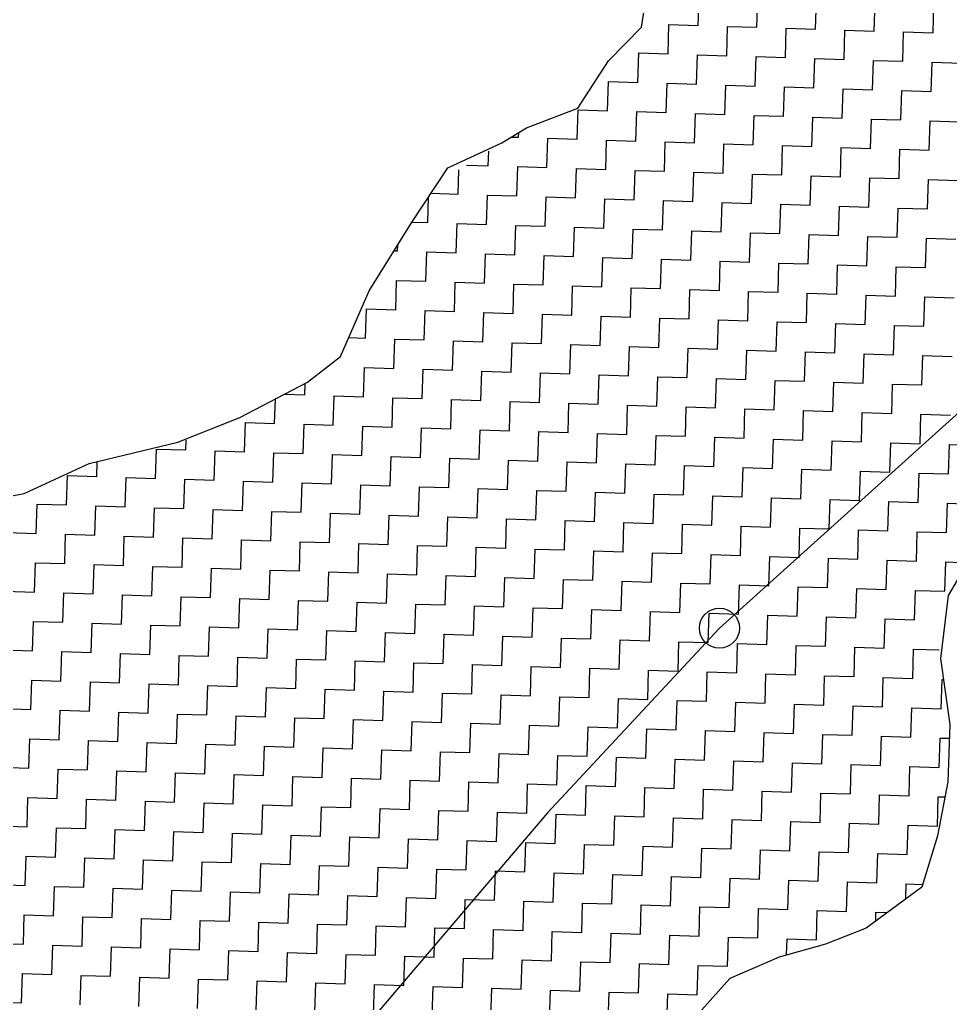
# Model space of a CAD drawing. Header units: metres. Extents: x 289133 to 292218, y 2093453 to 2100632.
# Drawn here: x 290006.2 to 290216.1, y 2094027.2 to 2094249 of the extents above; entities that cross this region are included whole.
import ezdxf

# ---------------------------------------------------------------- set-up
doc = ezdxf.new("R2010")
doc.units = ezdxf.units.M
doc.header["$MEASUREMENT"] = 0
doc.layers.add('POLY_HATCH', color=12, linetype='Continuous')
doc.layers.add('POLY_PARCEL', color=6, linetype='Continuous')

msp = doc.modelspace()

# ---------------------------------------------------------------- linework, layer by layer
msp.add_circle((290163.99, 2094111.82), 4.51)
at = {"layer": 'POLY_HATCH'}
for p, q in [((290146.44, 2094247.27), (290147.97, 2094257.45)), ((290138.99, 2094239.69), (290146.44, 2094247.27)), ((290132.04, 2094229.08), (290138.99, 2094239.69)), ((290120.47, 2094224.64), (290132.04, 2094229.08)), ((290114.94, 2094221.2), (290120.47, 2094224.64)), ((290102.74, 2094215.57), (290114.94, 2094221.2)), ((290094.53, 2094203.2), (290102.74, 2094215.57)), ((290085.02, 2094187.87), (290094.53, 2094203.2)), ((290078.54, 2094173.04), (290085.02, 2094187.87)), ((290071.14, 2094167.26), (290078.54, 2094173.04)), ((290055.85, 2094159.32), (290071.14, 2094167.26)), ((290041.84, 2094153.75), (290055.85, 2094159.32)), ((290021.84, 2094148.96), (290041.84, 2094153.75)), ((290007.19, 2094142.21), (290021.84, 2094148.96)), ((289988.43, 2094138.59), (290007.19, 2094142.21)), ((290219.65, 2094126.13), (290215.56, 2094119.15)), ((290215.56, 2094119.15), (290213.82, 2094105)), ((290213.82, 2094105), (290215.93, 2094090.08)), ((290215.93, 2094090.08), (290215.53, 2094077.17)), ((290215.53, 2094077.17), (290213.2, 2094064.98)), ((290213.2, 2094064.98), (290209.61, 2094053.47)), ((290209.61, 2094053.47), (290197.05, 2094044.18)), ((290197.05, 2094044.18), (290187.89, 2094040.59)), ((290187.89, 2094040.59), (290177.46, 2094037.69)), ((290177.46, 2094037.69), (290166.33, 2094032.87)), ((290166.33, 2094032.87), (290155.62, 2094020.94))]:
    msp.add_line(p, q, dxfattribs=at)
at = {"layer": 'POLY_HATCH', "linetype": 'Continuous'}
for p, q in [((290159.23, 2094247.69), (290159.44, 2094254.3)), ((290172.46, 2094247.27), (290172.67, 2094253.89)), ((290185.69, 2094246.86), (290185.9, 2094253.47)), ((290198.92, 2094246.44), (290199.13, 2094253.05)), ((290212.15, 2094246.02), (290212.36, 2094252.64)), ((290152.4, 2094241.28), (290152.61, 2094247.9)), ((290152.61, 2094247.9), (290159.23, 2094247.69)), ((290165.63, 2094240.86), (290165.84, 2094247.48)), ((290165.84, 2094247.48), (290172.46, 2094247.27)), ((290178.86, 2094240.45), (290179.07, 2094247.06)), ((290179.07, 2094247.06), (290185.69, 2094246.86)), ((290192.1, 2094240.03), (290192.3, 2094246.65)), ((290192.3, 2094246.65), (290198.92, 2094246.44)), ((290205.33, 2094239.62), (290205.53, 2094246.23)), ((290205.53, 2094246.23), (290212.15, 2094246.02)), ((290145.58, 2094234.87), (290145.79, 2094241.49)), ((290145.79, 2094241.49), (290152.4, 2094241.28)), ((290158.81, 2094234.46), (290159.02, 2094241.07)), ((290159.02, 2094241.07), (290165.63, 2094240.86)), ((290172.04, 2094234.04), (290172.25, 2094240.66)), ((290172.25, 2094240.66), (290178.86, 2094240.45)), ((290185.27, 2094233.63), (290185.48, 2094240.24)), ((290185.48, 2094240.24), (290192.1, 2094240.03)), ((290198.5, 2094233.21), (290198.71, 2094239.82)), ((290198.71, 2094239.82), (290205.33, 2094239.62)), ((290211.73, 2094232.79), (290211.94, 2094239.41)), ((290211.94, 2094239.41), (290218.56, 2094239.2)), ((290138.76, 2094228.47), (290138.97, 2094235.08)), ((290138.97, 2094235.08), (290145.58, 2094234.87)), ((290151.99, 2094228.05), (290152.2, 2094234.67)), ((290152.2, 2094234.67), (290158.81, 2094234.46)), ((290165.22, 2094227.63), (290165.43, 2094234.25)), ((290165.43, 2094234.25), (290172.04, 2094234.04)), ((290178.45, 2094227.22), (290178.66, 2094233.83)), ((290178.66, 2094233.83), (290185.27, 2094233.63)), ((290191.68, 2094226.8), (290191.89, 2094233.42)), ((290191.89, 2094233.42), (290198.5, 2094233.21)), ((290204.91, 2094226.39), (290205.12, 2094233)), ((290205.12, 2094233), (290211.73, 2094232.79)), ((290131.93, 2094222.06), (290132.14, 2094228.68)), ((290132.14, 2094228.68), (290138.76, 2094228.47)), ((290145.16, 2094221.64), (290145.37, 2094228.26)), ((290145.37, 2094228.26), (290151.99, 2094228.05)), ((290158.39, 2094221.23), (290158.6, 2094227.84)), ((290158.6, 2094227.84), (290165.22, 2094227.63)), ((290171.63, 2094220.81), (290171.83, 2094227.43)), ((290171.83, 2094227.43), (290178.45, 2094227.22)), ((290184.86, 2094220.4), (290185.06, 2094227.01)), ((290185.06, 2094227.01), (290191.68, 2094226.8)), ((290198.09, 2094219.98), (290198.29, 2094226.59)), ((290198.29, 2094226.59), (290204.91, 2094226.39)), ((290211.32, 2094219.56), (290211.52, 2094226.18)), ((290211.52, 2094226.18), (290218.14, 2094225.97)), ((290118.7, 2094222.48), (290118.74, 2094223.56)), ((290117.07, 2094222.53), (290118.7, 2094222.48)), ((290125.11, 2094215.65), (290125.32, 2094222.27)), ((290125.32, 2094222.27), (290131.93, 2094222.06)), ((290138.34, 2094215.24), (290138.55, 2094221.85)), ((290138.55, 2094221.85), (290145.16, 2094221.64)), ((290151.57, 2094214.82), (290151.78, 2094221.44)), ((290151.78, 2094221.44), (290158.39, 2094221.23)), ((290164.8, 2094214.4), (290165.01, 2094221.02)), ((290165.01, 2094221.02), (290171.63, 2094220.81)), ((290178.03, 2094213.99), (290178.24, 2094220.6)), ((290178.24, 2094220.6), (290184.86, 2094220.4)), ((290111.88, 2094216.07), (290111.98, 2094219.36)), ((290191.26, 2094213.57), (290191.47, 2094220.19)), ((290191.47, 2094220.19), (290198.09, 2094219.98)), ((290204.49, 2094213.16), (290204.7, 2094219.77)), ((290204.7, 2094219.77), (290211.32, 2094219.56)), ((290106.94, 2094216.22), (290111.88, 2094216.07)), ((290105.06, 2094209.66), (290105.23, 2094215.16)), ((290118.29, 2094209.25), (290118.5, 2094215.86)), ((290118.5, 2094215.86), (290125.11, 2094215.65)), ((290131.52, 2094208.83), (290131.73, 2094215.45)), ((290131.73, 2094215.45), (290138.34, 2094215.24)), ((290144.75, 2094208.41), (290144.96, 2094215.03)), ((290144.96, 2094215.03), (290151.57, 2094214.82)), ((290157.98, 2094208), (290158.19, 2094214.61)), ((290158.19, 2094214.61), (290164.8, 2094214.4)), ((290171.21, 2094207.58), (290171.42, 2094214.2)), ((290171.42, 2094214.2), (290178.03, 2094213.99)), ((290184.44, 2094207.16), (290184.65, 2094213.78)), ((290184.65, 2094213.78), (290191.26, 2094213.57)), ((290197.67, 2094206.75), (290197.88, 2094213.36)), ((290197.88, 2094213.36), (290204.49, 2094213.16)), ((290210.9, 2094206.33), (290211.11, 2094212.95)), ((290211.11, 2094212.95), (290217.72, 2094212.74)), ((290098.94, 2094209.85), (290105.06, 2094209.66)), ((290111.46, 2094202.84), (290111.67, 2094209.45)), ((290111.67, 2094209.45), (290118.29, 2094209.25)), ((290098.23, 2094203.26), (290098.42, 2094209.06)), ((290124.69, 2094202.42), (290124.9, 2094209.04)), ((290124.9, 2094209.04), (290131.52, 2094208.83)), ((290137.93, 2094202.01), (290138.13, 2094208.62)), ((290138.13, 2094208.62), (290144.75, 2094208.41)), ((290151.16, 2094201.59), (290151.36, 2094208.21)), ((290151.36, 2094208.21), (290157.98, 2094208)), ((290164.39, 2094201.17), (290164.59, 2094207.79)), ((290164.59, 2094207.79), (290171.21, 2094207.58)), ((290177.62, 2094200.76), (290177.82, 2094207.37)), ((290177.82, 2094207.37), (290184.44, 2094207.16)), ((290190.85, 2094200.34), (290191.05, 2094206.96)), ((290191.05, 2094206.96), (290197.67, 2094206.75)), ((290204.08, 2094199.93), (290204.28, 2094206.54)), ((290204.28, 2094206.54), (290210.9, 2094206.33)), ((290094.64, 2094203.37), (290098.23, 2094203.26)), ((290104.64, 2094196.43), (290104.85, 2094203.05)), ((290104.85, 2094203.05), (290111.46, 2094202.84)), ((290117.87, 2094196.02), (290118.08, 2094202.63)), ((290118.08, 2094202.63), (290124.69, 2094202.42)), ((290131.1, 2094195.6), (290131.31, 2094202.21)), ((290131.31, 2094202.21), (290137.93, 2094202.01)), ((290144.33, 2094195.18), (290144.54, 2094201.8)), ((290144.54, 2094201.8), (290151.16, 2094201.59)), ((290157.56, 2094194.77), (290157.77, 2094201.38)), ((290157.77, 2094201.38), (290164.39, 2094201.17)), ((290170.79, 2094194.35), (290171, 2094200.97)), ((290171, 2094200.97), (290177.62, 2094200.76)), ((290184.02, 2094193.93), (290184.23, 2094200.55)), ((290184.23, 2094200.55), (290190.85, 2094200.34)), ((290197.25, 2094193.52), (290197.46, 2094200.13)), ((290197.46, 2094200.13), (290204.08, 2094199.93)), ((290210.48, 2094193.1), (290210.69, 2094199.72)), ((290210.69, 2094199.72), (290217.31, 2094199.51)), ((290090.6, 2094196.87), (290091.41, 2094196.85)), ((290091.41, 2094196.85), (290091.45, 2094198.25)), ((290097.82, 2094190.03), (290098.03, 2094196.64)), ((290098.03, 2094196.64), (290104.64, 2094196.43)), ((290111.05, 2094189.61), (290111.26, 2094196.22)), ((290111.26, 2094196.22), (290117.87, 2094196.02)), ((290124.28, 2094189.19), (290124.49, 2094195.81)), ((290124.49, 2094195.81), (290131.1, 2094195.6)), ((290137.51, 2094188.78), (290137.72, 2094195.39)), ((290137.72, 2094195.39), (290144.33, 2094195.18)), ((290150.74, 2094188.36), (290150.95, 2094194.98)), ((290150.95, 2094194.98), (290157.56, 2094194.77)), ((290163.97, 2094187.94), (290164.18, 2094194.56)), ((290164.18, 2094194.56), (290170.79, 2094194.35)), ((290177.2, 2094187.53), (290177.41, 2094194.14)), ((290177.41, 2094194.14), (290184.02, 2094193.93)), ((290190.43, 2094187.11), (290190.64, 2094193.73)), ((290190.64, 2094193.73), (290197.25, 2094193.52)), ((290203.66, 2094186.69), (290203.87, 2094193.31)), ((290203.87, 2094193.31), (290210.48, 2094193.1)), ((290090.99, 2094183.62), (290091.2, 2094190.23)), ((290091.2, 2094190.23), (290097.82, 2094190.03)), ((290104.22, 2094183.2), (290104.43, 2094189.82)), ((290104.43, 2094189.82), (290111.05, 2094189.61)), ((290117.46, 2094182.79), (290117.66, 2094189.4)), ((290117.66, 2094189.4), (290124.28, 2094189.19)), ((290130.69, 2094182.37), (290130.89, 2094188.98)), ((290130.89, 2094188.98), (290137.51, 2094188.78)), ((290143.92, 2094181.95), (290144.12, 2094188.57)), ((290144.12, 2094188.57), (290150.74, 2094188.36)), ((290157.15, 2094181.54), (290157.35, 2094188.15)), ((290157.35, 2094188.15), (290163.97, 2094187.94)), ((290170.38, 2094181.12), (290170.58, 2094187.74)), ((290170.58, 2094187.74), (290177.2, 2094187.53)), ((290183.61, 2094180.7), (290183.81, 2094187.32)), ((290183.81, 2094187.32), (290190.43, 2094187.11)), ((290196.84, 2094180.29), (290197.05, 2094186.9)), ((290197.05, 2094186.9), (290203.66, 2094186.69)), ((290210.07, 2094179.87), (290210.28, 2094186.49)), ((290210.28, 2094186.49), (290216.89, 2094186.28)), ((290084.17, 2094177.21), (290084.38, 2094183.83)), ((290084.38, 2094183.83), (290090.99, 2094183.62)), ((290097.4, 2094176.79), (290097.61, 2094183.41)), ((290097.61, 2094183.41), (290104.22, 2094183.2)), ((290110.63, 2094176.38), (290110.84, 2094182.99)), ((290110.84, 2094182.99), (290117.46, 2094182.79)), ((290123.86, 2094175.96), (290124.07, 2094182.58)), ((290124.07, 2094182.58), (290130.69, 2094182.37)), ((290137.09, 2094175.55), (290137.3, 2094182.16)), ((290137.3, 2094182.16), (290143.92, 2094181.95)), ((290150.32, 2094175.13), (290150.53, 2094181.74)), ((290150.53, 2094181.74), (290157.15, 2094181.54)), ((290163.55, 2094174.71), (290163.76, 2094181.33)), ((290163.76, 2094181.33), (290170.38, 2094181.12)), ((290176.78, 2094174.3), (290176.99, 2094180.91)), ((290176.99, 2094180.91), (290183.61, 2094180.7)), ((290190.01, 2094173.88), (290190.22, 2094180.5)), ((290190.22, 2094180.5), (290196.84, 2094180.29)), ((290203.24, 2094173.46), (290203.45, 2094180.08)), ((290203.45, 2094180.08), (290210.07, 2094179.87)), ((290080.42, 2094177.33), (290084.17, 2094177.21)), ((290090.58, 2094170.39), (290090.79, 2094177)), ((290090.79, 2094177), (290097.4, 2094176.79)), ((290103.81, 2094169.97), (290104.02, 2094176.59)), ((290104.02, 2094176.59), (290110.63, 2094176.38)), ((290117.04, 2094169.56), (290117.25, 2094176.17)), ((290117.25, 2094176.17), (290123.86, 2094175.96)), ((290130.27, 2094169.14), (290130.48, 2094175.75)), ((290130.48, 2094175.75), (290137.09, 2094175.55)), ((290143.5, 2094168.72), (290143.71, 2094175.34)), ((290143.71, 2094175.34), (290150.32, 2094175.13)), ((290156.73, 2094168.31), (290156.94, 2094174.92)), ((290156.94, 2094174.92), (290163.55, 2094174.71)), ((290169.96, 2094167.89), (290170.17, 2094174.51)), ((290170.17, 2094174.51), (290176.78, 2094174.3)), ((290183.19, 2094167.47), (290183.4, 2094174.09)), ((290183.4, 2094174.09), (290190.01, 2094173.88)), ((290196.42, 2094167.06), (290196.63, 2094173.67)), ((290196.63, 2094173.67), (290203.24, 2094173.46)), ((290209.65, 2094166.64), (290209.86, 2094173.26)), ((290209.86, 2094173.26), (290216.47, 2094173.05)), ((290083.76, 2094163.98), (290083.96, 2094170.6)), ((290083.96, 2094170.6), (290090.58, 2094170.39)), ((290096.99, 2094163.56), (290097.19, 2094170.18)), ((290097.19, 2094170.18), (290103.81, 2094169.97)), ((290110.22, 2094163.15), (290110.42, 2094169.76)), ((290110.42, 2094169.76), (290117.04, 2094169.56)), ((290123.45, 2094162.73), (290123.65, 2094169.35)), ((290123.65, 2094169.35), (290130.27, 2094169.14)), ((290136.68, 2094162.32), (290136.88, 2094168.93)), ((290136.88, 2094168.93), (290143.5, 2094168.72)), ((290149.91, 2094161.9), (290150.11, 2094168.51)), ((290150.11, 2094168.51), (290156.73, 2094168.31)), ((290163.14, 2094161.48), (290163.34, 2094168.1)), ((290163.34, 2094168.1), (290169.96, 2094167.89)), ((290176.37, 2094161.07), (290176.58, 2094167.68)), ((290176.58, 2094167.68), (290183.19, 2094167.47)), ((290070.52, 2094164.4), (290070.61, 2094166.98)), ((290189.6, 2094160.65), (290189.81, 2094167.27)), ((290189.81, 2094167.27), (290196.42, 2094167.06)), ((290202.83, 2094160.23), (290203.04, 2094166.85)), ((290203.04, 2094166.85), (290209.65, 2094166.64)), ((290063.7, 2094157.99), (290063.87, 2094163.48)), ((290065.91, 2094164.54), (290070.52, 2094164.4)), ((290076.93, 2094157.57), (290077.14, 2094164.19)), ((290077.14, 2094164.19), (290083.76, 2094163.98)), ((290090.16, 2094157.16), (290090.37, 2094163.77)), ((290090.37, 2094163.77), (290096.99, 2094163.56)), ((290103.39, 2094156.74), (290103.6, 2094163.36)), ((290103.6, 2094163.36), (290110.22, 2094163.15)), ((290116.62, 2094156.32), (290116.83, 2094162.94)), ((290116.83, 2094162.94), (290123.45, 2094162.73)), ((290129.85, 2094155.91), (290130.06, 2094162.52)), ((290130.06, 2094162.52), (290136.68, 2094162.32)), ((290143.08, 2094155.49), (290143.29, 2094162.11)), ((290143.29, 2094162.11), (290149.91, 2094161.9)), ((290156.31, 2094155.08), (290156.52, 2094161.69)), ((290156.52, 2094161.69), (290163.14, 2094161.48)), ((290169.54, 2094154.66), (290169.75, 2094161.28)), ((290169.75, 2094161.28), (290176.37, 2094161.07)), ((290182.77, 2094154.24), (290182.98, 2094160.86)), ((290182.98, 2094160.86), (290189.6, 2094160.65)), ((290196, 2094153.83), (290196.21, 2094160.44)), ((290196.21, 2094160.44), (290202.83, 2094160.23)), ((290209.23, 2094153.41), (290209.44, 2094160.03)), ((290209.44, 2094160.03), (290216.06, 2094159.82)), ((290056.88, 2094151.58), (290057.09, 2094158.2)), ((290057.09, 2094158.2), (290063.7, 2094157.99)), ((290070.11, 2094151.17), (290070.32, 2094157.78)), ((290070.32, 2094157.78), (290076.93, 2094157.57)), ((290083.34, 2094150.75), (290083.55, 2094157.37)), ((290083.55, 2094157.37), (290090.16, 2094157.16)), ((290096.57, 2094150.33), (290096.78, 2094156.95)), ((290096.78, 2094156.95), (290103.39, 2094156.74)), ((290109.8, 2094149.92), (290110.01, 2094156.53)), ((290110.01, 2094156.53), (290116.62, 2094156.32)), ((290043.65, 2094152), (290043.72, 2094154.2)), ((290123.03, 2094149.5), (290123.24, 2094156.12)), ((290123.24, 2094156.12), (290129.85, 2094155.91)), ((290136.26, 2094149.09), (290136.47, 2094155.7)), ((290136.47, 2094155.7), (290143.08, 2094155.49)), ((290149.49, 2094148.67), (290149.7, 2094155.28)), ((290149.7, 2094155.28), (290156.31, 2094155.08)), ((290162.72, 2094148.25), (290162.93, 2094154.87)), ((290162.93, 2094154.87), (290169.54, 2094154.66)), ((290175.95, 2094147.84), (290176.16, 2094154.45)), ((290176.16, 2094154.45), (290182.77, 2094154.24)), ((290189.18, 2094147.42), (290189.39, 2094154.04)), ((290189.39, 2094154.04), (290196, 2094153.83)), ((290036.82, 2094145.59), (290037.03, 2094152.21)), ((290037.03, 2094152.21), (290043.65, 2094152)), ((290050.05, 2094145.18), (290050.26, 2094151.79)), ((290050.26, 2094151.79), (290056.88, 2094151.58)), ((290202.41, 2094147), (290202.62, 2094153.62)), ((290202.62, 2094153.62), (290209.23, 2094153.41)), ((290215.64, 2094146.59), (290215.85, 2094153.2)), ((290215.85, 2094153.2), (290222.47, 2094152.99)), ((290063.29, 2094144.76), (290063.49, 2094151.37)), ((290063.49, 2094151.37), (290070.11, 2094151.17)), ((290076.52, 2094144.34), (290076.72, 2094150.96)), ((290076.72, 2094150.96), (290083.34, 2094150.75)), ((290089.75, 2094143.93), (290089.95, 2094150.54)), ((290089.95, 2094150.54), (290096.57, 2094150.33)), ((290102.98, 2094143.51), (290103.18, 2094150.13)), ((290103.18, 2094150.13), (290109.8, 2094149.92)), ((290116.21, 2094143.09), (290116.41, 2094149.71)), ((290116.41, 2094149.71), (290123.03, 2094149.5)), ((290023.59, 2094146.01), (290023.7, 2094149.41)), ((290129.44, 2094142.68), (290129.64, 2094149.29)), ((290129.64, 2094149.29), (290136.26, 2094149.09)), ((290142.67, 2094142.26), (290142.88, 2094148.88)), ((290142.88, 2094148.88), (290149.49, 2094148.67)), ((290155.9, 2094141.85), (290156.11, 2094148.46)), ((290156.11, 2094148.46), (290162.72, 2094148.25)), ((290169.13, 2094141.43), (290169.34, 2094148.04)), ((290169.34, 2094148.04), (290175.95, 2094147.84)), ((290182.36, 2094141.01), (290182.57, 2094147.63)), ((290182.57, 2094147.63), (290189.18, 2094147.42)), ((290016.77, 2094139.6), (290016.98, 2094146.22)), ((290016.98, 2094146.22), (290023.59, 2094146.01)), ((290030, 2094139.19), (290030.21, 2094145.8)), ((290030.21, 2094145.8), (290036.82, 2094145.59)), ((290043.23, 2094138.77), (290043.44, 2094145.38)), ((290043.44, 2094145.38), (290050.05, 2094145.18)), ((290195.59, 2094140.6), (290195.8, 2094147.21)), ((290195.8, 2094147.21), (290202.41, 2094147)), ((290208.82, 2094140.18), (290209.03, 2094146.8)), ((290209.03, 2094146.8), (290215.64, 2094146.59)), ((290056.46, 2094138.35), (290056.67, 2094144.97)), ((290056.67, 2094144.97), (290063.29, 2094144.76)), ((290069.69, 2094137.94), (290069.9, 2094144.55)), ((290069.9, 2094144.55), (290076.52, 2094144.34)), ((290082.92, 2094137.52), (290083.13, 2094144.14)), ((290083.13, 2094144.14), (290089.75, 2094143.93)), ((290096.15, 2094137.1), (290096.36, 2094143.72)), ((290096.36, 2094143.72), (290102.98, 2094143.51)), ((290109.38, 2094136.69), (290109.59, 2094143.3)), ((290109.59, 2094143.3), (290116.21, 2094143.09)), ((290122.61, 2094136.27), (290122.82, 2094142.89)), ((290122.82, 2094142.89), (290129.44, 2094142.68)), ((290135.84, 2094135.86), (290136.05, 2094142.47)), ((290136.05, 2094142.47), (290142.67, 2094142.26)), ((290149.07, 2094135.44), (290149.28, 2094142.05)), ((290149.28, 2094142.05), (290155.9, 2094141.85)), ((290162.3, 2094135.02), (290162.51, 2094141.64)), ((290162.51, 2094141.64), (290169.13, 2094141.43)), ((290175.53, 2094134.61), (290175.74, 2094141.22)), ((290175.74, 2094141.22), (290182.36, 2094141.01)), ((290188.76, 2094134.19), (290188.97, 2094140.81)), ((290188.97, 2094140.81), (290195.59, 2094140.6)), ((290009.95, 2094133.19), (290010.16, 2094139.81)), ((290010.16, 2094139.81), (290016.77, 2094139.6)), ((290023.18, 2094132.78), (290023.39, 2094139.39)), ((290023.39, 2094139.39), (290030, 2094139.19)), ((290036.41, 2094132.36), (290036.62, 2094138.98)), ((290036.62, 2094138.98), (290043.23, 2094138.77)), ((290049.64, 2094131.95), (290049.85, 2094138.56)), ((290049.85, 2094138.56), (290056.46, 2094138.35)), ((290202, 2094133.77), (290202.2, 2094140.39)), ((290202.2, 2094140.39), (290208.82, 2094140.18)), ((290215.23, 2094133.36), (290215.43, 2094139.97)), ((290215.43, 2094139.97), (290222.05, 2094139.76)), ((290062.87, 2094131.53), (290063.08, 2094138.14)), ((290063.08, 2094138.14), (290069.69, 2094137.94)), ((290076.1, 2094131.11), (290076.31, 2094137.73)), ((290076.31, 2094137.73), (290082.92, 2094137.52)), ((290089.33, 2094130.7), (290089.54, 2094137.31)), ((290089.54, 2094137.31), (290096.15, 2094137.1)), ((290102.56, 2094130.28), (290102.77, 2094136.9)), ((290102.77, 2094136.9), (290109.38, 2094136.69)), ((290115.79, 2094129.86), (290116, 2094136.48)), ((290116, 2094136.48), (290122.61, 2094136.27)), ((290129.02, 2094129.45), (290129.23, 2094136.06)), ((290129.23, 2094136.06), (290135.84, 2094135.86)), ((290142.25, 2094129.03), (290142.46, 2094135.65)), ((290142.46, 2094135.65), (290149.07, 2094135.44)), ((290155.48, 2094128.62), (290155.69, 2094135.23)), ((290155.69, 2094135.23), (290162.3, 2094135.02)), ((290168.71, 2094128.2), (290168.92, 2094134.81)), ((290168.92, 2094134.81), (290175.53, 2094134.61)), ((290181.94, 2094127.78), (290182.15, 2094134.4)), ((290182.15, 2094134.4), (290188.76, 2094134.19)), ((290003.33, 2094133.4), (290009.95, 2094133.19)), ((290016.35, 2094126.37), (290016.56, 2094132.99)), ((290016.56, 2094132.99), (290023.18, 2094132.78)), ((290029.59, 2094125.95), (290029.79, 2094132.57)), ((290029.79, 2094132.57), (290036.41, 2094132.36)), ((290042.82, 2094125.54), (290043.02, 2094132.15)), ((290043.02, 2094132.15), (290049.64, 2094131.95)), ((290195.17, 2094127.37), (290195.38, 2094133.98)), ((290195.38, 2094133.98), (290202, 2094133.77)), ((290208.4, 2094126.95), (290208.61, 2094133.57)), ((290208.61, 2094133.57), (290215.23, 2094133.36)), ((290056.05, 2094125.12), (290056.25, 2094131.74)), ((290056.25, 2094131.74), (290062.87, 2094131.53)), ((290069.28, 2094124.71), (290069.48, 2094131.32)), ((290069.48, 2094131.32), (290076.1, 2094131.11)), ((290082.51, 2094124.29), (290082.71, 2094130.9)), ((290082.71, 2094130.9), (290089.33, 2094130.7)), ((290095.74, 2094123.87), (290095.94, 2094130.49)), ((290095.94, 2094130.49), (290102.56, 2094130.28)), ((290108.97, 2094123.46), (290109.17, 2094130.07)), ((290109.17, 2094130.07), (290115.79, 2094129.86)), ((290122.2, 2094123.04), (290122.41, 2094129.66)), ((290122.41, 2094129.66), (290129.02, 2094129.45)), ((290135.43, 2094122.62), (290135.64, 2094129.24)), ((290135.64, 2094129.24), (290142.25, 2094129.03)), ((290148.66, 2094122.21), (290148.87, 2094128.82)), ((290148.87, 2094128.82), (290155.48, 2094128.62)), ((290161.89, 2094121.79), (290162.1, 2094128.41)), ((290162.1, 2094128.41), (290168.71, 2094128.2)), ((290175.12, 2094121.38), (290175.33, 2094127.99)), ((290175.33, 2094127.99), (290181.94, 2094127.78)), ((290188.35, 2094120.96), (290188.56, 2094127.57)), ((290188.56, 2094127.57), (290195.17, 2094127.37)), ((290009.53, 2094119.96), (290009.74, 2094126.58)), ((290009.74, 2094126.58), (290016.35, 2094126.37)), ((290022.76, 2094119.55), (290022.97, 2094126.16)), ((290022.97, 2094126.16), (290029.59, 2094125.95)), ((290035.99, 2094119.13), (290036.2, 2094125.75)), ((290036.2, 2094125.75), (290042.82, 2094125.54)), ((290049.22, 2094118.72), (290049.43, 2094125.33)), ((290049.43, 2094125.33), (290056.05, 2094125.12)), ((290201.58, 2094120.54), (290201.79, 2094127.16)), ((290201.79, 2094127.16), (290208.4, 2094126.95)), ((290214.81, 2094120.13), (290215.02, 2094126.74)), ((290215.02, 2094126.74), (290220.09, 2094126.58)), ((290062.45, 2094118.3), (290062.66, 2094124.91)), ((290062.66, 2094124.91), (290069.28, 2094124.71)), ((290075.68, 2094117.88), (290075.89, 2094124.5)), ((290075.89, 2094124.5), (290082.51, 2094124.29)), ((290088.91, 2094117.47), (290089.12, 2094124.08)), ((290089.12, 2094124.08), (290095.74, 2094123.87)), ((290102.14, 2094117.05), (290102.35, 2094123.67)), ((290102.35, 2094123.67), (290108.97, 2094123.46)), ((290115.37, 2094116.63), (290115.58, 2094123.25)), ((290115.58, 2094123.25), (290122.2, 2094123.04)), ((290128.6, 2094116.22), (290128.81, 2094122.83)), ((290128.81, 2094122.83), (290135.43, 2094122.62)), ((290141.83, 2094115.8), (290142.04, 2094122.42)), ((290142.04, 2094122.42), (290148.66, 2094122.21)), ((290155.06, 2094115.39), (290155.27, 2094122)), ((290155.27, 2094122), (290161.89, 2094121.79)), ((290168.3, 2094114.97), (290168.5, 2094121.58)), ((290168.5, 2094121.58), (290175.12, 2094121.38)), ((290181.53, 2094114.55), (290181.73, 2094121.17)), ((290181.73, 2094121.17), (290188.35, 2094120.96)), ((290194.76, 2094114.14), (290194.96, 2094120.75)), ((290194.96, 2094120.75), (290201.58, 2094120.54)), ((290002.92, 2094120.17), (290009.53, 2094119.96)), ((290015.94, 2094113.14), (290016.15, 2094119.76)), ((290016.15, 2094119.76), (290022.76, 2094119.55)), ((290029.17, 2094112.72), (290029.38, 2094119.34)), ((290029.38, 2094119.34), (290035.99, 2094119.13)), ((290042.4, 2094112.31), (290042.61, 2094118.92)), ((290042.61, 2094118.92), (290049.22, 2094118.72)), ((290207.99, 2094113.72), (290208.19, 2094120.34)), ((290208.19, 2094120.34), (290214.81, 2094120.13)), ((290055.63, 2094111.89), (290055.84, 2094118.51)), ((290055.84, 2094118.51), (290062.45, 2094118.3)), ((290068.86, 2094111.48), (290069.07, 2094118.09)), ((290069.07, 2094118.09), (290075.68, 2094117.88)), ((290082.09, 2094111.06), (290082.3, 2094117.67)), ((290082.3, 2094117.67), (290088.91, 2094117.47)), ((290095.32, 2094110.64), (290095.53, 2094117.26)), ((290095.53, 2094117.26), (290102.14, 2094117.05)), ((290108.55, 2094110.23), (290108.76, 2094116.84)), ((290108.76, 2094116.84), (290115.37, 2094116.63)), ((290121.78, 2094109.81), (290121.99, 2094116.43)), ((290121.99, 2094116.43), (290128.6, 2094116.22)), ((290135.01, 2094109.39), (290135.22, 2094116.01)), ((290135.22, 2094116.01), (290141.83, 2094115.8)), ((290148.24, 2094108.98), (290148.45, 2094115.59)), ((290148.45, 2094115.59), (290155.06, 2094115.39)), ((290161.47, 2094108.56), (290161.68, 2094115.18)), ((290161.68, 2094115.18), (290168.3, 2094114.97)), ((290174.7, 2094108.15), (290174.91, 2094114.76)), ((290174.91, 2094114.76), (290181.53, 2094114.55)), ((290187.93, 2094107.73), (290188.14, 2094114.34)), ((290188.14, 2094114.34), (290194.76, 2094114.14)), ((290009.12, 2094106.73), (290009.32, 2094113.35)), ((290009.32, 2094113.35), (290015.94, 2094113.14)), ((290022.35, 2094106.32), (290022.55, 2094112.93)), ((290022.55, 2094112.93), (290029.17, 2094112.72)), ((290035.58, 2094105.9), (290035.78, 2094112.52)), ((290035.78, 2094112.52), (290042.4, 2094112.31)), ((290048.81, 2094105.49), (290049.01, 2094112.1)), ((290049.01, 2094112.1), (290055.63, 2094111.89)), ((290201.16, 2094107.31), (290201.37, 2094113.93)), ((290201.37, 2094113.93), (290207.99, 2094113.72)), ((290062.04, 2094105.07), (290062.24, 2094111.68)), ((290062.24, 2094111.68), (290068.86, 2094111.48)), ((290075.27, 2094104.65), (290075.47, 2094111.27)), ((290075.47, 2094111.27), (290082.09, 2094111.06)), ((290088.5, 2094104.24), (290088.71, 2094110.85)), ((290088.71, 2094110.85), (290095.32, 2094110.64)), ((290101.73, 2094103.82), (290101.94, 2094110.44)), ((290101.94, 2094110.44), (290108.55, 2094110.23)), ((290114.96, 2094103.4), (290115.17, 2094110.02)), ((290115.17, 2094110.02), (290121.78, 2094109.81)), ((290128.19, 2094102.99), (290128.4, 2094109.6)), ((290128.4, 2094109.6), (290135.01, 2094109.39)), ((290141.42, 2094102.57), (290141.63, 2094109.19)), ((290141.63, 2094109.19), (290148.24, 2094108.98)), ((290154.65, 2094102.15), (290154.86, 2094108.77)), ((290154.86, 2094108.77), (290161.47, 2094108.56)), ((290167.88, 2094101.74), (290168.09, 2094108.35)), ((290168.09, 2094108.35), (290174.7, 2094108.15)), ((290181.11, 2094101.32), (290181.32, 2094107.94)), ((290181.32, 2094107.94), (290187.93, 2094107.73)), ((290194.34, 2094100.91), (290194.55, 2094107.52)), ((290194.55, 2094107.52), (290201.16, 2094107.31)), ((290002.5, 2094106.94), (290009.12, 2094106.73)), ((290015.52, 2094099.91), (290015.73, 2094106.53)), ((290015.73, 2094106.53), (290022.35, 2094106.32)), ((290028.75, 2094099.49), (290028.96, 2094106.11)), ((290028.96, 2094106.11), (290035.58, 2094105.9)), ((290041.98, 2094099.08), (290042.19, 2094105.69)), ((290042.19, 2094105.69), (290048.81, 2094105.49)), ((290055.21, 2094098.66), (290055.42, 2094105.28)), ((290055.42, 2094105.28), (290062.04, 2094105.07)), ((290207.57, 2094100.49), (290207.78, 2094107.11)), ((290207.78, 2094107.11), (290213.54, 2094106.92)), ((290068.44, 2094098.25), (290068.65, 2094104.86)), ((290068.65, 2094104.86), (290075.27, 2094104.65)), ((290081.67, 2094097.83), (290081.88, 2094104.44)), ((290081.88, 2094104.44), (290088.5, 2094104.24)), ((290094.9, 2094097.41), (290095.11, 2094104.03)), ((290095.11, 2094104.03), (290101.73, 2094103.82)), ((290108.13, 2094097), (290108.34, 2094103.61)), ((290108.34, 2094103.61), (290114.96, 2094103.4)), ((290121.36, 2094096.58), (290121.57, 2094103.2)), ((290121.57, 2094103.2), (290128.19, 2094102.99)), ((290134.59, 2094096.16), (290134.8, 2094102.78)), ((290134.8, 2094102.78), (290141.42, 2094102.57)), ((290147.83, 2094095.75), (290148.03, 2094102.36)), ((290148.03, 2094102.36), (290154.65, 2094102.15)), ((290161.06, 2094095.33), (290161.26, 2094101.95)), ((290161.26, 2094101.95), (290167.88, 2094101.74)), ((290174.29, 2094094.92), (290174.49, 2094101.53)), ((290174.49, 2094101.53), (290181.11, 2094101.32)), ((290187.52, 2094094.5), (290187.72, 2094101.11)), ((290187.72, 2094101.11), (290194.34, 2094100.91)), ((290008.7, 2094093.5), (290008.91, 2094100.12)), ((290008.91, 2094100.12), (290015.52, 2094099.91)), ((290021.93, 2094093.09), (290022.14, 2094099.7)), ((290022.14, 2094099.7), (290028.75, 2094099.49)), ((290035.16, 2094092.67), (290035.37, 2094099.29)), ((290035.37, 2094099.29), (290041.98, 2094099.08)), ((290048.39, 2094092.25), (290048.6, 2094098.87)), ((290048.6, 2094098.87), (290055.21, 2094098.66)), ((290200.75, 2094094.08), (290200.95, 2094100.7)), ((290200.95, 2094100.7), (290207.57, 2094100.49)), ((290213.98, 2094093.67), (290214.18, 2094100.28)), ((290214.18, 2094100.28), (290214.49, 2094100.27)), ((290061.62, 2094091.84), (290061.83, 2094098.45)), ((290061.83, 2094098.45), (290068.44, 2094098.25)), ((290074.85, 2094091.42), (290075.06, 2094098.04)), ((290075.06, 2094098.04), (290081.67, 2094097.83)), ((290088.08, 2094091.01), (290088.29, 2094097.62)), ((290088.29, 2094097.62), (290094.9, 2094097.41)), ((290101.31, 2094090.59), (290101.52, 2094097.2)), ((290101.52, 2094097.2), (290108.13, 2094097)), ((290114.54, 2094090.17), (290114.75, 2094096.79)), ((290114.75, 2094096.79), (290121.36, 2094096.58)), ((290127.77, 2094089.76), (290127.98, 2094096.37)), ((290127.98, 2094096.37), (290134.59, 2094096.16)), ((290141, 2094089.34), (290141.21, 2094095.96)), ((290141.21, 2094095.96), (290147.83, 2094095.75)), ((290154.23, 2094088.92), (290154.44, 2094095.54)), ((290154.44, 2094095.54), (290161.06, 2094095.33)), ((290167.46, 2094088.51), (290167.67, 2094095.12)), ((290167.67, 2094095.12), (290174.29, 2094094.92)), ((290180.69, 2094088.09), (290180.9, 2094094.71)), ((290180.9, 2094094.71), (290187.52, 2094094.5)), ((290193.92, 2094087.68), (290194.13, 2094094.29)), ((290194.13, 2094094.29), (290200.75, 2094094.08)), ((290002.08, 2094093.71), (290008.7, 2094093.5)), ((290015.11, 2094086.68), (290015.31, 2094093.3)), ((290015.31, 2094093.3), (290021.93, 2094093.09)), ((290028.34, 2094086.26), (290028.54, 2094092.88)), ((290028.54, 2094092.88), (290035.16, 2094092.67)), ((290041.57, 2094085.85), (290041.77, 2094092.46)), ((290041.77, 2094092.46), (290048.39, 2094092.25)), ((290054.8, 2094085.43), (290055, 2094092.05)), ((290055, 2094092.05), (290061.62, 2094091.84)), ((290207.15, 2094087.26), (290207.36, 2094093.87)), ((290207.36, 2094093.87), (290213.98, 2094093.67)), ((290068.03, 2094085.02), (290068.24, 2094091.63)), ((290068.24, 2094091.63), (290074.85, 2094091.42)), ((290081.26, 2094084.6), (290081.47, 2094091.21)), ((290081.47, 2094091.21), (290088.08, 2094091.01)), ((290094.49, 2094084.18), (290094.7, 2094090.8)), ((290094.7, 2094090.8), (290101.31, 2094090.59)), ((290107.72, 2094083.77), (290107.93, 2094090.38)), ((290107.93, 2094090.38), (290114.54, 2094090.17)), ((290120.95, 2094083.35), (290121.16, 2094089.97)), ((290121.16, 2094089.97), (290127.77, 2094089.76)), ((290134.18, 2094082.93), (290134.39, 2094089.55)), ((290134.39, 2094089.55), (290141, 2094089.34)), ((290147.41, 2094082.52), (290147.62, 2094089.13)), ((290147.62, 2094089.13), (290154.23, 2094088.92)), ((290160.64, 2094082.1), (290160.85, 2094088.72)), ((290160.85, 2094088.72), (290167.46, 2094088.51)), ((290173.87, 2094081.69), (290174.08, 2094088.3)), ((290174.08, 2094088.3), (290180.69, 2094088.09)), ((290187.1, 2094081.27), (290187.31, 2094087.88)), ((290187.31, 2094087.88), (290193.92, 2094087.68)), ((290200.33, 2094080.85), (290200.54, 2094087.47)), ((290200.54, 2094087.47), (290207.15, 2094087.26)), ((290008.28, 2094080.27), (290008.49, 2094086.89)), ((290008.49, 2094086.89), (290015.11, 2094086.68)), ((290021.51, 2094079.86), (290021.72, 2094086.47)), ((290021.72, 2094086.47), (290028.34, 2094086.26)), ((290034.74, 2094079.44), (290034.95, 2094086.06)), ((290034.95, 2094086.06), (290041.57, 2094085.85)), ((290047.97, 2094079.02), (290048.18, 2094085.64)), ((290048.18, 2094085.64), (290054.8, 2094085.43)), ((290213.56, 2094080.44), (290213.77, 2094087.05)), ((290213.77, 2094087.05), (290215.84, 2094086.99)), ((290061.2, 2094078.61), (290061.41, 2094085.22)), ((290061.41, 2094085.22), (290068.03, 2094085.02)), ((290074.43, 2094078.19), (290074.64, 2094084.81)), ((290074.64, 2094084.81), (290081.26, 2094084.6)), ((290087.66, 2094077.78), (290087.87, 2094084.39)), ((290087.87, 2094084.39), (290094.49, 2094084.18)), ((290100.89, 2094077.36), (290101.1, 2094083.97)), ((290101.1, 2094083.97), (290107.72, 2094083.77)), ((290114.13, 2094076.94), (290114.33, 2094083.56)), ((290114.33, 2094083.56), (290120.95, 2094083.35)), ((290127.36, 2094076.53), (290127.56, 2094083.14)), ((290127.56, 2094083.14), (290134.18, 2094082.93)), ((290140.59, 2094076.11), (290140.79, 2094082.73)), ((290140.79, 2094082.73), (290147.41, 2094082.52)), ((290153.82, 2094075.69), (290154.02, 2094082.31)), ((290154.02, 2094082.31), (290160.64, 2094082.1)), ((290167.05, 2094075.28), (290167.25, 2094081.89)), ((290167.25, 2094081.89), (290173.87, 2094081.69)), ((290180.28, 2094074.86), (290180.48, 2094081.48)), ((290180.48, 2094081.48), (290187.1, 2094081.27)), ((290193.51, 2094074.45), (290193.72, 2094081.06)), ((290193.72, 2094081.06), (290200.33, 2094080.85)), ((290001.67, 2094080.48), (290008.28, 2094080.27)), ((290014.69, 2094073.45), (290014.9, 2094080.07)), ((290014.9, 2094080.07), (290021.51, 2094079.86)), ((290027.92, 2094073.03), (290028.13, 2094079.65)), ((290028.13, 2094079.65), (290034.74, 2094079.44)), ((290041.15, 2094072.62), (290041.36, 2094079.23)), ((290041.36, 2094079.23), (290047.97, 2094079.02)), ((290054.38, 2094072.2), (290054.59, 2094078.82)), ((290054.59, 2094078.82), (290061.2, 2094078.61)), ((290206.74, 2094074.03), (290206.95, 2094080.64)), ((290206.95, 2094080.64), (290213.56, 2094080.44)), ((290067.61, 2094071.78), (290067.82, 2094078.4)), ((290067.82, 2094078.4), (290074.43, 2094078.19)), ((290080.84, 2094071.37), (290081.05, 2094077.98)), ((290081.05, 2094077.98), (290087.66, 2094077.78)), ((290094.07, 2094070.95), (290094.28, 2094077.57)), ((290094.28, 2094077.57), (290100.89, 2094077.36)), ((290107.3, 2094070.54), (290107.51, 2094077.15)), ((290107.51, 2094077.15), (290114.13, 2094076.94)), ((290120.53, 2094070.12), (290120.74, 2094076.73)), ((290120.74, 2094076.73), (290127.36, 2094076.53)), ((290133.76, 2094069.7), (290133.97, 2094076.32)), ((290133.97, 2094076.32), (290140.59, 2094076.11)), ((290146.99, 2094069.29), (290147.2, 2094075.9)), ((290147.2, 2094075.9), (290153.82, 2094075.69)), ((290160.22, 2094068.87), (290160.43, 2094075.49)), ((290160.43, 2094075.49), (290167.05, 2094075.28)), ((290173.45, 2094068.45), (290173.66, 2094075.07)), ((290173.66, 2094075.07), (290180.28, 2094074.86)), ((290186.68, 2094068.04), (290186.89, 2094074.65)), ((290186.89, 2094074.65), (290193.51, 2094074.45)), ((290199.91, 2094067.62), (290200.12, 2094074.24)), ((290200.12, 2094074.24), (290206.74, 2094074.03)), ((290007.87, 2094067.04), (290008.07, 2094073.66)), ((290008.07, 2094073.66), (290014.69, 2094073.45)), ((290021.1, 2094066.63), (290021.3, 2094073.24)), ((290021.3, 2094073.24), (290027.92, 2094073.03)), ((290034.33, 2094066.21), (290034.54, 2094072.83)), ((290034.54, 2094072.83), (290041.15, 2094072.62)), ((290047.56, 2094065.79), (290047.77, 2094072.41)), ((290047.77, 2094072.41), (290054.38, 2094072.2)), ((290060.79, 2094065.38), (290061, 2094071.99)), ((290061, 2094071.99), (290067.61, 2094071.78)), ((290213.14, 2094067.21), (290213.35, 2094073.82)), ((290213.35, 2094073.82), (290214.88, 2094073.77)), ((290074.02, 2094064.96), (290074.23, 2094071.58)), ((290074.23, 2094071.58), (290080.84, 2094071.37)), ((290087.25, 2094064.55), (290087.46, 2094071.16)), ((290087.46, 2094071.16), (290094.07, 2094070.95)), ((290100.48, 2094064.13), (290100.69, 2094070.74)), ((290100.69, 2094070.74), (290107.3, 2094070.54)), ((290113.71, 2094063.71), (290113.92, 2094070.33)), ((290113.92, 2094070.33), (290120.53, 2094070.12)), ((290126.94, 2094063.3), (290127.15, 2094069.91)), ((290127.15, 2094069.91), (290133.76, 2094069.7)), ((290140.17, 2094062.88), (290140.38, 2094069.5)), ((290140.38, 2094069.5), (290146.99, 2094069.29)), ((290153.4, 2094062.46), (290153.61, 2094069.08)), ((290153.61, 2094069.08), (290160.22, 2094068.87)), ((290166.63, 2094062.05), (290166.84, 2094068.66)), ((290166.84, 2094068.66), (290173.45, 2094068.45)), ((290179.86, 2094061.63), (290180.07, 2094068.25)), ((290180.07, 2094068.25), (290186.68, 2094068.04)), ((290193.09, 2094061.22), (290193.3, 2094067.83)), ((290193.3, 2094067.83), (290199.91, 2094067.62)), ((290001.25, 2094067.25), (290007.87, 2094067.04)), ((290014.27, 2094060.22), (290014.48, 2094066.83)), ((290014.48, 2094066.83), (290021.1, 2094066.63)), ((290027.5, 2094059.8), (290027.71, 2094066.42)), ((290027.71, 2094066.42), (290034.33, 2094066.21)), ((290040.73, 2094059.39), (290040.94, 2094066)), ((290040.94, 2094066), (290047.56, 2094065.79)), ((290053.96, 2094058.97), (290054.17, 2094065.59)), ((290054.17, 2094065.59), (290060.79, 2094065.38)), ((290206.32, 2094060.8), (290206.53, 2094067.41)), ((290206.53, 2094067.41), (290213.14, 2094067.21)), ((290067.19, 2094058.55), (290067.4, 2094065.17)), ((290067.4, 2094065.17), (290074.02, 2094064.96)), ((290080.42, 2094058.14), (290080.63, 2094064.75)), ((290080.63, 2094064.75), (290087.25, 2094064.55)), ((290093.66, 2094057.72), (290093.86, 2094064.34)), ((290093.86, 2094064.34), (290100.48, 2094064.13)), ((290106.89, 2094057.31), (290107.09, 2094063.92)), ((290107.09, 2094063.92), (290113.71, 2094063.71)), ((290120.12, 2094056.89), (290120.32, 2094063.5)), ((290120.32, 2094063.5), (290126.94, 2094063.3)), ((290133.35, 2094056.47), (290133.55, 2094063.09)), ((290133.55, 2094063.09), (290140.17, 2094062.88)), ((290146.58, 2094056.06), (290146.78, 2094062.67)), ((290146.78, 2094062.67), (290153.4, 2094062.46)), ((290159.81, 2094055.64), (290160.01, 2094062.26)), ((290160.01, 2094062.26), (290166.63, 2094062.05)), ((290173.04, 2094055.22), (290173.25, 2094061.84)), ((290173.25, 2094061.84), (290179.86, 2094061.63)), ((290186.27, 2094054.81), (290186.48, 2094061.42)), ((290186.48, 2094061.42), (290193.09, 2094061.22)), ((290199.5, 2094054.39), (290199.71, 2094061.01)), ((290199.71, 2094061.01), (290206.32, 2094060.8)), ((290007.45, 2094053.81), (290007.66, 2094060.43)), ((290007.66, 2094060.43), (290014.27, 2094060.22)), ((290020.68, 2094053.4), (290020.89, 2094060.01)), ((290020.89, 2094060.01), (290027.5, 2094059.8)), ((290033.91, 2094052.98), (290034.12, 2094059.6)), ((290034.12, 2094059.6), (290040.73, 2094059.39)), ((290047.14, 2094052.56), (290047.35, 2094059.18)), ((290047.35, 2094059.18), (290053.96, 2094058.97)), ((290060.37, 2094052.15), (290060.58, 2094058.76)), ((290060.58, 2094058.76), (290067.19, 2094058.55)), ((290073.6, 2094051.73), (290073.81, 2094058.35)), ((290073.81, 2094058.35), (290080.42, 2094058.14)), ((290086.83, 2094051.32), (290087.04, 2094057.93)), ((290087.04, 2094057.93), (290093.66, 2094057.72)), ((290100.06, 2094050.9), (290100.27, 2094057.51)), ((290100.27, 2094057.51), (290106.89, 2094057.31)), ((290113.29, 2094050.48), (290113.5, 2094057.1)), ((290113.5, 2094057.1), (290120.12, 2094056.89)), ((290126.52, 2094050.07), (290126.73, 2094056.68)), ((290126.73, 2094056.68), (290133.35, 2094056.47)), ((290139.75, 2094049.65), (290139.96, 2094056.27)), ((290139.96, 2094056.27), (290146.58, 2094056.06)), ((290152.98, 2094049.23), (290153.19, 2094055.85)), ((290153.19, 2094055.85), (290159.81, 2094055.64)), ((290166.21, 2094048.82), (290166.42, 2094055.43)), ((290166.42, 2094055.43), (290173.04, 2094055.22)), ((290179.44, 2094048.4), (290179.65, 2094055.02)), ((290179.65, 2094055.02), (290186.27, 2094054.81)), ((290192.67, 2094047.98), (290192.88, 2094054.6)), ((290192.88, 2094054.6), (290199.5, 2094054.39)), ((290000.83, 2094054.02), (290007.45, 2094053.81)), ((290013.86, 2094046.99), (290014.07, 2094053.6)), ((290014.07, 2094053.6), (290020.68, 2094053.4)), ((290027.09, 2094046.57), (290027.3, 2094053.19)), ((290027.3, 2094053.19), (290033.91, 2094052.98)), ((290040.32, 2094046.16), (290040.53, 2094052.77)), ((290040.53, 2094052.77), (290047.14, 2094052.56)), ((290053.55, 2094045.74), (290053.76, 2094052.36)), ((290053.76, 2094052.36), (290060.37, 2094052.15)), ((290206.01, 2094050.8), (290206.11, 2094054.18)), ((290206.11, 2094054.18), (290209.8, 2094054.07)), ((290066.78, 2094045.32), (290066.99, 2094051.94)), ((290066.99, 2094051.94), (290073.6, 2094051.73)), ((290080.01, 2094044.91), (290080.22, 2094051.52)), ((290080.22, 2094051.52), (290086.83, 2094051.32)), ((290093.24, 2094044.49), (290093.45, 2094051.11)), ((290093.45, 2094051.11), (290100.06, 2094050.9)), ((290106.47, 2094044.08), (290106.68, 2094050.69)), ((290106.68, 2094050.69), (290113.29, 2094050.48)), ((290119.7, 2094043.66), (290119.91, 2094050.27)), ((290119.91, 2094050.27), (290126.52, 2094050.07)), ((290132.93, 2094043.24), (290133.14, 2094049.86)), ((290133.14, 2094049.86), (290139.75, 2094049.65)), ((290146.16, 2094042.83), (290146.37, 2094049.44)), ((290146.37, 2094049.44), (290152.98, 2094049.23)), ((290159.39, 2094042.41), (290159.6, 2094049.03)), ((290159.6, 2094049.03), (290166.21, 2094048.82)), ((290172.62, 2094041.99), (290172.83, 2094048.61)), ((290172.83, 2094048.61), (290179.44, 2094048.4)), ((290185.85, 2094041.58), (290186.06, 2094048.19)), ((290186.06, 2094048.19), (290192.67, 2094047.98)), ((290199.23, 2094045.79), (290199.29, 2094047.78)), ((290199.29, 2094047.78), (290201.81, 2094047.7)), ((290007.03, 2094040.58), (290007.24, 2094047.2)), ((290007.24, 2094047.2), (290013.86, 2094046.99)), ((290020.26, 2094040.17), (290020.47, 2094046.78)), ((290020.47, 2094046.78), (290027.09, 2094046.57)), ((290033.49, 2094039.75), (290033.7, 2094046.36)), ((290033.7, 2094046.36), (290040.32, 2094046.16)), ((290046.72, 2094039.33), (290046.93, 2094045.95)), ((290046.93, 2094045.95), (290053.55, 2094045.74)), ((290059.96, 2094038.92), (290060.16, 2094045.53)), ((290060.16, 2094045.53), (290066.78, 2094045.32)), ((290073.19, 2094038.5), (290073.39, 2094045.12)), ((290073.39, 2094045.12), (290080.01, 2094044.91)), ((290086.42, 2094038.08), (290086.62, 2094044.7)), ((290086.62, 2094044.7), (290093.24, 2094044.49)), ((290099.65, 2094037.67), (290099.85, 2094044.28)), ((290099.85, 2094044.28), (290106.47, 2094044.08)), ((290112.88, 2094037.25), (290113.08, 2094043.87)), ((290113.08, 2094043.87), (290119.7, 2094043.66)), ((290126.11, 2094036.84), (290126.31, 2094043.45)), ((290126.31, 2094043.45), (290132.93, 2094043.24)), ((290139.34, 2094036.42), (290139.55, 2094043.03)), ((290139.55, 2094043.03), (290146.16, 2094042.83)), ((290152.57, 2094036), (290152.78, 2094042.62)), ((290152.78, 2094042.62), (290159.39, 2094042.41)), ((290165.8, 2094035.59), (290166.01, 2094042.2)), ((290166.01, 2094042.2), (290172.62, 2094041.99)), ((290179.12, 2094038.15), (290179.24, 2094041.79)), ((290179.24, 2094041.79), (290185.85, 2094041.58)), ((290000.42, 2094040.79), (290007.03, 2094040.58)), ((290013.44, 2094033.76), (290013.65, 2094040.37)), ((290013.65, 2094040.37), (290020.26, 2094040.17)), ((290026.67, 2094033.34), (290026.88, 2094039.96)), ((290026.88, 2094039.96), (290033.49, 2094039.75)), ((290039.9, 2094032.93), (290040.11, 2094039.54)), ((290040.11, 2094039.54), (290046.72, 2094039.33)), ((290053.13, 2094032.51), (290053.34, 2094039.13)), ((290053.34, 2094039.13), (290059.96, 2094038.92)), ((290066.36, 2094032.09), (290066.57, 2094038.71)), ((290066.57, 2094038.71), (290073.19, 2094038.5)), ((290079.59, 2094031.68), (290079.8, 2094038.29)), ((290079.8, 2094038.29), (290086.42, 2094038.08)), ((290092.82, 2094031.26), (290093.03, 2094037.88)), ((290093.03, 2094037.88), (290099.65, 2094037.67)), ((290106.05, 2094030.85), (290106.26, 2094037.46)), ((290106.26, 2094037.46), (290112.88, 2094037.25)), ((290119.28, 2094030.43), (290119.49, 2094037.04)), ((290119.49, 2094037.04), (290126.11, 2094036.84)), ((290132.51, 2094030.01), (290132.72, 2094036.63)), ((290132.72, 2094036.63), (290139.34, 2094036.42)), ((290145.74, 2094029.6), (290145.95, 2094036.21)), ((290145.95, 2094036.21), (290152.57, 2094036)), ((290158.97, 2094029.18), (290159.18, 2094035.8)), ((290159.18, 2094035.8), (290165.8, 2094035.59)), ((290006.62, 2094027.35), (290006.83, 2094033.97)), ((290006.83, 2094033.97), (290013.44, 2094033.76)), ((290019.85, 2094026.94), (290020.06, 2094033.55)), ((290020.06, 2094033.55), (290026.67, 2094033.34)), ((290033.08, 2094026.52), (290033.29, 2094033.13)), ((290033.29, 2094033.13), (290039.9, 2094032.93)), ((290046.31, 2094026.1), (290046.52, 2094032.72)), ((290046.52, 2094032.72), (290053.13, 2094032.51)), ((290059.54, 2094025.69), (290059.75, 2094032.3)), ((290059.75, 2094032.3), (290066.36, 2094032.09)), ((290072.77, 2094025.27), (290072.98, 2094031.89)), ((290072.98, 2094031.89), (290079.59, 2094031.68)), ((290086, 2094024.85), (290086.21, 2094031.47)), ((290086.21, 2094031.47), (290092.82, 2094031.26)), ((290099.23, 2094024.44), (290099.44, 2094031.05)), ((290099.44, 2094031.05), (290106.05, 2094030.85)), ((290112.46, 2094024.02), (290112.67, 2094030.64)), ((290112.67, 2094030.64), (290119.28, 2094030.43)), ((290125.69, 2094023.61), (290125.9, 2094030.22)), ((290125.9, 2094030.22), (290132.51, 2094030.01)), ((290138.92, 2094023.19), (290139.13, 2094029.8)), ((290139.13, 2094029.8), (290145.74, 2094029.6)), ((290152.15, 2094022.77), (290152.36, 2094029.39)), ((290152.36, 2094029.39), (290158.97, 2094029.18)), ((290000, 2094027.56), (290006.62, 2094027.35))]:
    msp.add_line(p, q, dxfattribs=at)
at = {"layer": 'POLY_PARCEL'}
for p, q in [((290281.73, 2094218.03), (290163.99, 2094111.82)), ((290163.99, 2094111.82), (290125.24, 2094070.2)), ((290125.24, 2094070.2), (290066.25, 2094000.95))]:
    msp.add_line(p, q, dxfattribs=at)

doc.saveas('drawing.dxf')
